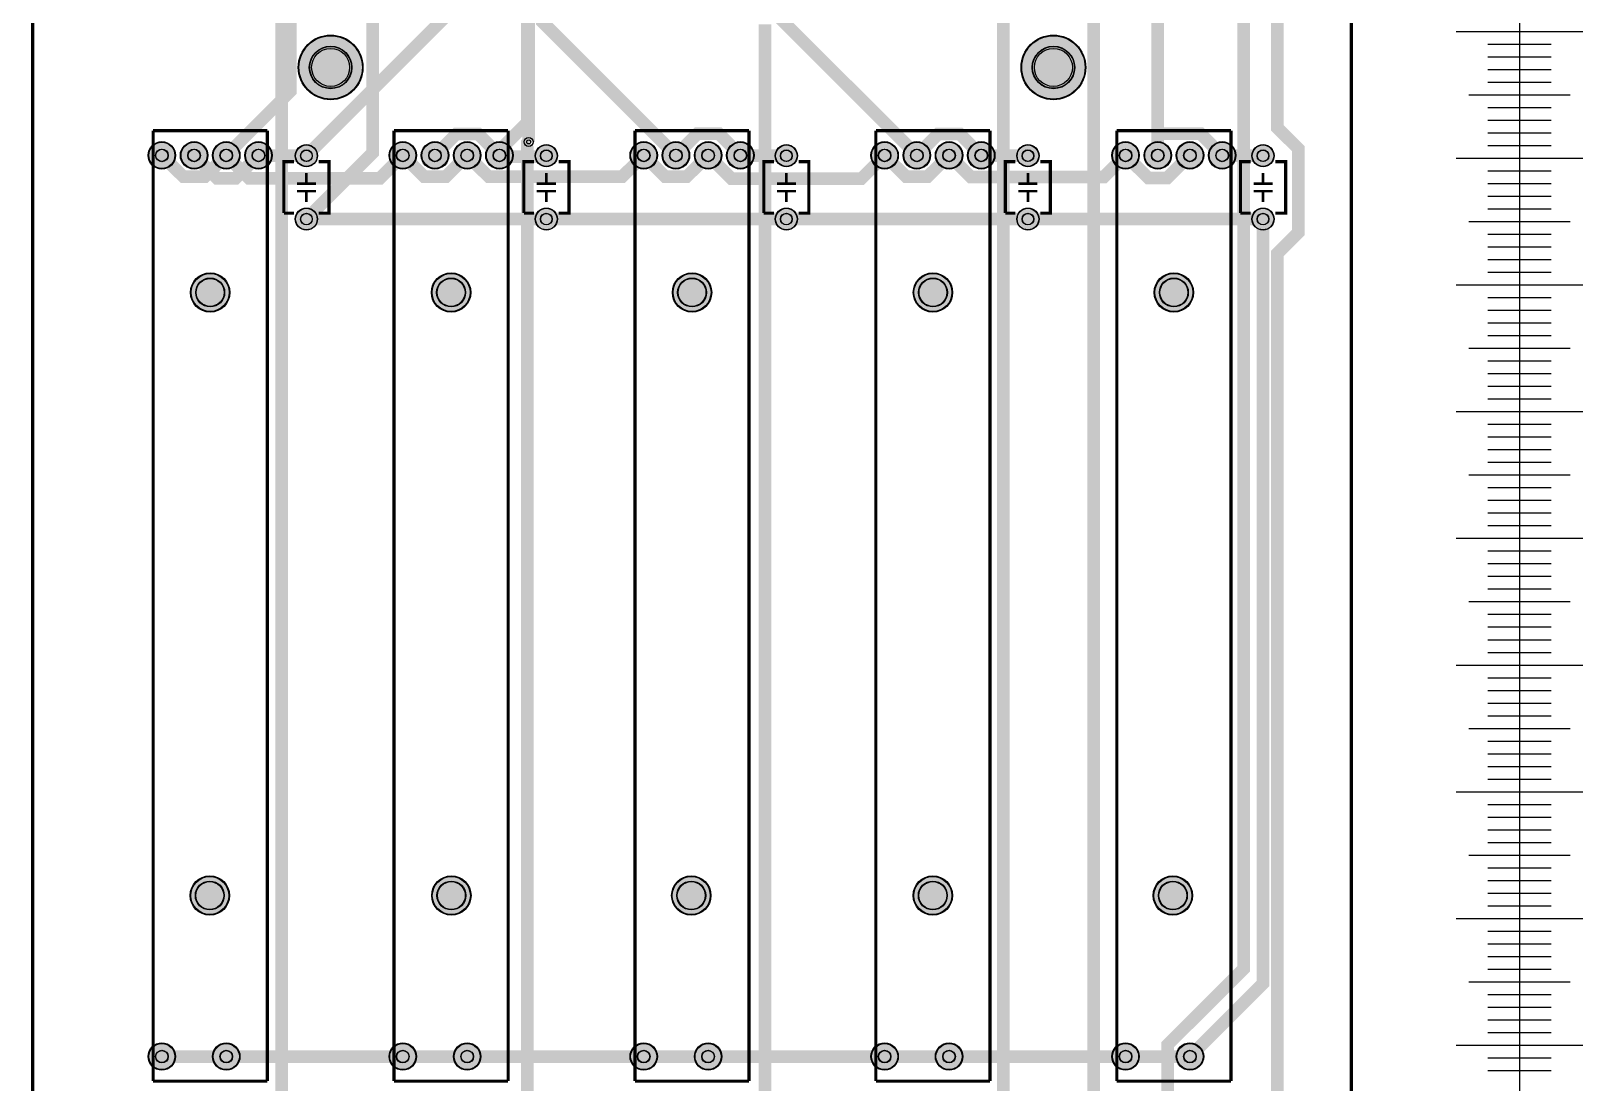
# Model space of a CAD drawing. Header units: millimetres. Extents: x 0 to 122, y -247 to 0.
# Drawn here: x -0.1 to 122.3, y -156.1 to -73.1 of the extents above; entities that cross this region are included whole.
import ezdxf

# ---------------------------------------------------------------- set-up
doc = ezdxf.new("R2010")
doc.units = ezdxf.units.MM
for name, color, linetype, true_color in [('BoardOutLine', 6, 'Continuous', 0xff00ff), ('BottomLayer', 5, 'Continuous', 0x0000ff), ('BottomSolderMaskLayer', 7, 'Continuous', 0xaa00ff), ('Hole', 7, 'Continuous', 0x222222), ('Multi-Layer', 7, 'Continuous', 0xc0c0c0), ('TopLayer', 1, 'Continuous', 0xff0000), ('TopSilkLayer', 7, 'Continuous', 0xffcc00), ('TopSolderMaskLayer', 7, 'Continuous', 0x800080)]:
    doc.layers.add(name, color=color, linetype=linetype, true_color=true_color)

msp = doc.modelspace()

# ---------------------------------------------------------------- hatches: boundary and pattern name
at = {"layer": 'BottomSolderMaskLayer'}
for points in [[(20.95, -76, 1), (26.05, -76, 1)], [(77.95, -76, 1), (83.05, -76, 1)], [(9.11, -82.94, 1), (11.27, -82.94, 1)], [(11.65, -82.94, 1), (13.81, -82.94, 1)], [(14.19, -82.94, 1), (16.35, -82.94, 1)], [(16.73, -82.94, 1), (18.89, -82.94, 1)], [(28.11, -82.94, 1), (30.27, -82.94, 1)], [(30.65, -82.94, 1), (32.81, -82.94, 1)], [(33.19, -82.94, 1), (35.35, -82.94, 1)], [(35.73, -82.94, 1), (37.89, -82.94, 1)], [(47.11, -82.94, 1), (49.27, -82.94, 1)], [(49.65, -82.94, 1), (51.81, -82.94, 1)], [(52.19, -82.94, 1), (54.35, -82.94, 1)], [(54.73, -82.94, 1), (56.89, -82.94, 1)], [(66.11, -82.94, 1), (68.27, -82.94, 1)], [(68.65, -82.94, 1), (70.81, -82.94, 1)], [(71.19, -82.94, 1), (73.35, -82.94, 1)], [(73.73, -82.94, 1), (75.89, -82.94, 1)], [(85.11, -82.94, 1), (87.27, -82.94, 1)], [(87.65, -82.94, 1), (89.81, -82.94, 1)], [(90.19, -82.94, 1), (92.35, -82.94, 1)], [(92.73, -82.94, 1), (94.89, -82.94, 1)], [(20.71, -82.97, 1), (22.47, -82.97, 1)], [(39.64, -82.97, 1), (41.39, -82.97, 1)], [(58.56, -82.97, 1), (60.31, -82.97, 1)], [(77.61, -82.97, 1), (79.36, -82.97, 1)], [(96.15, -82.97, 1), (97.9, -82.97, 1)], [(20.71, -87.97, 1), (22.47, -87.97, 1)], [(39.64, -87.97, 1), (41.39, -87.97, 1)], [(58.56, -87.97, 1), (60.31, -87.97, 1)], [(77.61, -87.97, 1), (79.36, -87.97, 1)], [(96.15, -87.97, 1), (97.9, -87.97, 1)], [(12.45, -93.76, 1), (15.55, -93.76, 1)], [(31.45, -93.76, 1), (34.55, -93.76, 1)], [(50.45, -93.76, 1), (53.55, -93.76, 1)], [(69.45, -93.76, 1), (72.55, -93.76, 1)], [(88.45, -93.76, 1), (91.55, -93.76, 1)], [(12.42, -141.35, 1), (15.52, -141.35, 1)], [(31.47, -141.35, 1), (34.57, -141.35, 1)], [(50.39, -141.35, 1), (53.49, -141.35, 1)], [(69.44, -141.35, 1), (72.54, -141.35, 1)], [(88.37, -141.35, 1), (91.47, -141.35, 1)], [(9.11, -154.06, 1), (11.27, -154.06, 1)], [(14.19, -154.06, 1), (16.35, -154.06, 1)], [(28.11, -154.06, 1), (30.27, -154.06, 1)], [(33.19, -154.06, 1), (35.35, -154.06, 1)], [(47.11, -154.06, 1), (49.27, -154.06, 1)], [(52.19, -154.06, 1), (54.35, -154.06, 1)], [(66.11, -154.06, 1), (68.27, -154.06, 1)], [(71.19, -154.06, 1), (73.35, -154.06, 1)], [(85.11, -154.06, 1), (87.27, -154.06, 1)], [(90.19, -154.06, 1), (92.35, -154.06, 1)]]:
    msp.add_hatch(color=256, dxfattribs=at).paths.add_polyline_path(points)
at = {"layer": 'Multi-Layer'}
for points in [[(20.74, -82.97, 1), (22.44, -82.97, 1)], [(39.66, -82.97, 1), (41.36, -82.97, 1)], [(58.59, -82.97, 1), (60.29, -82.97, 1)], [(77.64, -82.97, 1), (79.34, -82.97, 1)], [(96.18, -82.97, 1), (97.88, -82.97, 1)], [(20.74, -87.97, 1), (22.44, -87.97, 1)], [(39.66, -87.97, 1), (41.36, -87.97, 1)], [(58.59, -87.97, 1), (60.29, -87.97, 1)], [(77.64, -87.97, 1), (79.34, -87.97, 1)], [(96.18, -87.97, 1), (97.88, -87.97, 1)]]:
    msp.add_hatch(color=256, dxfattribs=at).paths.add_polyline_path(points)
at = {"layer": 'TopSolderMaskLayer'}
for points in [[(20.95, -76, 1), (26.05, -76, 1)], [(77.95, -76, 1), (83.05, -76, 1)], [(9.11, -82.94, 1), (11.27, -82.94, 1)], [(11.65, -82.94, 1), (13.81, -82.94, 1)], [(14.19, -82.94, 1), (16.35, -82.94, 1)], [(16.73, -82.94, 1), (18.89, -82.94, 1)], [(28.11, -82.94, 1), (30.27, -82.94, 1)], [(30.65, -82.94, 1), (32.81, -82.94, 1)], [(33.19, -82.94, 1), (35.35, -82.94, 1)], [(35.73, -82.94, 1), (37.89, -82.94, 1)], [(47.11, -82.94, 1), (49.27, -82.94, 1)], [(49.65, -82.94, 1), (51.81, -82.94, 1)], [(52.19, -82.94, 1), (54.35, -82.94, 1)], [(54.73, -82.94, 1), (56.89, -82.94, 1)], [(66.11, -82.94, 1), (68.27, -82.94, 1)], [(68.65, -82.94, 1), (70.81, -82.94, 1)], [(71.19, -82.94, 1), (73.35, -82.94, 1)], [(73.73, -82.94, 1), (75.89, -82.94, 1)], [(85.11, -82.94, 1), (87.27, -82.94, 1)], [(87.65, -82.94, 1), (89.81, -82.94, 1)], [(90.19, -82.94, 1), (92.35, -82.94, 1)], [(92.73, -82.94, 1), (94.89, -82.94, 1)], [(20.71, -82.97, 1), (22.47, -82.97, 1)], [(39.64, -82.97, 1), (41.39, -82.97, 1)], [(58.56, -82.97, 1), (60.31, -82.97, 1)], [(77.61, -82.97, 1), (79.36, -82.97, 1)], [(96.15, -82.97, 1), (97.9, -82.97, 1)], [(20.71, -87.97, 1), (22.47, -87.97, 1)], [(39.64, -87.97, 1), (41.39, -87.97, 1)], [(58.56, -87.97, 1), (60.31, -87.97, 1)], [(77.61, -87.97, 1), (79.36, -87.97, 1)], [(96.15, -87.97, 1), (97.9, -87.97, 1)], [(12.45, -93.76, 1), (15.55, -93.76, 1)], [(31.45, -93.76, 1), (34.55, -93.76, 1)], [(50.45, -93.76, 1), (53.55, -93.76, 1)], [(69.45, -93.76, 1), (72.55, -93.76, 1)], [(88.45, -93.76, 1), (91.55, -93.76, 1)], [(12.42, -141.35, 1), (15.52, -141.35, 1)], [(31.47, -141.35, 1), (34.57, -141.35, 1)], [(50.39, -141.35, 1), (53.49, -141.35, 1)], [(69.44, -141.35, 1), (72.54, -141.35, 1)], [(88.37, -141.35, 1), (91.47, -141.35, 1)], [(9.11, -154.06, 1), (11.27, -154.06, 1)], [(14.19, -154.06, 1), (16.35, -154.06, 1)], [(28.11, -154.06, 1), (30.27, -154.06, 1)], [(33.19, -154.06, 1), (35.35, -154.06, 1)], [(47.11, -154.06, 1), (49.27, -154.06, 1)], [(52.19, -154.06, 1), (54.35, -154.06, 1)], [(66.11, -154.06, 1), (68.27, -154.06, 1)], [(71.19, -154.06, 1), (73.35, -154.06, 1)], [(85.11, -154.06, 1), (87.27, -154.06, 1)], [(90.19, -154.06, 1), (92.35, -154.06, 1)]]:
    msp.add_hatch(color=256, dxfattribs=at).paths.add_polyline_path(points)

# ---------------------------------------------------------------- linework, layer by layer
for p, q in [((117.26, -3.16), (117.26, -103.16)), ((112.26, -73.16), (122.26, -73.16)), ((112.26, -73.16), (122.26, -73.16)), ((112.26, -73.16), (122.26, -73.16)), ((112.26, -73.16), (122.26, -73.16)), ((113.26, -73.16), (121.26, -73.16)), ((117.26, -73.16), (117.26, -173.16)), ((117.26, -73.16), (117.26, -173.16)), ((114.76, -74.16), (119.76, -74.16)), ((114.76, -74.16), (119.76, -74.16)), ((114.76, -74.16), (119.76, -74.16)), ((114.76, -75.16), (119.76, -75.16)), ((114.76, -75.16), (119.76, -75.16)), ((114.76, -75.16), (119.76, -75.16)), ((114.76, -76.16), (119.76, -76.16)), ((114.76, -76.16), (119.76, -76.16)), ((114.76, -76.16), (119.76, -76.16)), ((113.26, -78.16), (121.26, -78.16)), ((113.26, -78.16), (121.26, -78.16)), ((113.26, -78.16), (121.26, -78.16)), ((114.76, -77.16), (119.76, -77.16)), ((114.76, -77.16), (119.76, -77.16)), ((114.76, -77.16), (119.76, -77.16)), ((114.76, -79.16), (119.76, -79.16)), ((114.76, -79.16), (119.76, -79.16)), ((114.76, -79.16), (119.76, -79.16)), ((114.76, -80.16), (119.76, -80.16)), ((114.76, -80.16), (119.76, -80.16)), ((114.76, -80.16), (119.76, -80.16)), ((114.76, -81.16), (119.76, -81.16)), ((114.76, -81.16), (119.76, -81.16)), ((114.76, -81.16), (119.76, -81.16)), ((112.26, -83.16), (122.26, -83.16)), ((112.26, -83.16), (122.26, -83.16)), ((112.26, -83.16), (122.26, -83.16)), ((112.26, -83.16), (122.26, -83.16)), ((112.26, -83.16), (122.26, -83.16)), ((112.26, -83.16), (122.26, -83.16)), ((113.26, -83.16), (121.26, -83.16)), ((113.26, -83.16), (121.26, -83.16)), ((113.26, -83.16), (121.26, -83.16)), ((114.76, -82.16), (119.76, -82.16)), ((114.76, -82.16), (119.76, -82.16)), ((114.76, -82.16), (119.76, -82.16)), ((114.76, -84.16), (119.76, -84.16)), ((114.76, -84.16), (119.76, -84.16)), ((114.76, -84.16), (119.76, -84.16)), ((114.76, -85.16), (119.76, -85.16)), ((114.76, -85.16), (119.76, -85.16)), ((114.76, -85.16), (119.76, -85.16)), ((114.76, -86.16), (119.76, -86.16)), ((114.76, -86.16), (119.76, -86.16)), ((114.76, -86.16), (119.76, -86.16)), ((114.76, -87.16), (119.76, -87.16)), ((114.76, -87.16), (119.76, -87.16)), ((114.76, -87.16), (119.76, -87.16)), ((113.26, -88.16), (121.26, -88.16)), ((113.26, -88.16), (121.26, -88.16)), ((113.26, -88.16), (121.26, -88.16)), ((114.76, -89.16), (119.76, -89.16)), ((114.76, -89.16), (119.76, -89.16)), ((114.76, -89.16), (119.76, -89.16)), ((114.76, -90.16), (119.76, -90.16)), ((114.76, -90.16), (119.76, -90.16)), ((114.76, -90.16), (119.76, -90.16)), ((114.76, -91.16), (119.76, -91.16)), ((114.76, -91.16), (119.76, -91.16)), ((114.76, -91.16), (119.76, -91.16)), ((114.76, -92.16), (119.76, -92.16)), ((114.76, -92.16), (119.76, -92.16)), ((114.76, -92.16), (119.76, -92.16)), ((112.26, -93.16), (122.26, -93.16)), ((112.26, -93.16), (122.26, -93.16)), ((112.26, -93.16), (122.26, -93.16)), ((112.26, -93.16), (122.26, -93.16)), ((112.26, -93.16), (122.26, -93.16)), ((112.26, -93.16), (122.26, -93.16)), ((113.26, -93.16), (121.26, -93.16)), ((113.26, -93.16), (121.26, -93.16)), ((113.26, -93.16), (121.26, -93.16)), ((114.76, -94.16), (119.76, -94.16)), ((114.76, -94.16), (119.76, -94.16)), ((114.76, -94.16), (119.76, -94.16)), ((114.76, -95.16), (119.76, -95.16)), ((114.76, -95.16), (119.76, -95.16)), ((114.76, -95.16), (119.76, -95.16)), ((114.76, -96.16), (119.76, -96.16)), ((114.76, -96.16), (119.76, -96.16)), ((114.76, -96.16), (119.76, -96.16)), ((114.76, -97.16), (119.76, -97.16)), ((114.76, -97.16), (119.76, -97.16)), ((114.76, -97.16), (119.76, -97.16)), ((113.26, -98.16), (121.26, -98.16)), ((113.26, -98.16), (121.26, -98.16)), ((113.26, -98.16), (121.26, -98.16)), ((114.76, -99.16), (119.76, -99.16)), ((114.76, -99.16), (119.76, -99.16)), ((114.76, -99.16), (119.76, -99.16)), ((114.76, -100.16), (119.76, -100.16)), ((114.76, -100.16), (119.76, -100.16)), ((114.76, -100.16), (119.76, -100.16)), ((114.76, -101.16), (119.76, -101.16)), ((114.76, -101.16), (119.76, -101.16)), ((114.76, -101.16), (119.76, -101.16)), ((114.76, -102.16), (119.76, -102.16)), ((114.76, -102.16), (119.76, -102.16)), ((114.76, -102.16), (119.76, -102.16)), ((112.26, -103.16), (122.26, -103.16)), ((112.26, -103.16), (122.26, -103.16)), ((112.26, -103.16), (122.26, -103.16)), ((112.26, -103.16), (122.26, -103.16)), ((112.26, -103.16), (122.26, -103.16)), ((112.26, -103.16), (122.26, -103.16)), ((113.26, -103.16), (121.26, -103.16)), ((113.26, -103.16), (121.26, -103.16)), ((113.26, -103.16), (121.26, -103.16)), ((114.76, -104.16), (119.76, -104.16)), ((114.76, -104.16), (119.76, -104.16)), ((114.76, -105.16), (119.76, -105.16)), ((114.76, -105.16), (119.76, -105.16)), ((114.76, -106.16), (119.76, -106.16)), ((114.76, -106.16), (119.76, -106.16)), ((114.76, -107.16), (119.76, -107.16)), ((114.76, -107.16), (119.76, -107.16)), ((113.26, -108.16), (121.26, -108.16)), ((113.26, -108.16), (121.26, -108.16)), ((114.76, -109.16), (119.76, -109.16)), ((114.76, -109.16), (119.76, -109.16)), ((114.76, -110.16), (119.76, -110.16)), ((114.76, -110.16), (119.76, -110.16)), ((114.76, -111.16), (119.76, -111.16)), ((114.76, -111.16), (119.76, -111.16)), ((114.76, -112.16), (119.76, -112.16)), ((114.76, -112.16), (119.76, -112.16)), ((112.26, -113.16), (122.26, -113.16)), ((112.26, -113.16), (122.26, -113.16)), ((112.26, -113.16), (122.26, -113.16)), ((112.26, -113.16), (122.26, -113.16)), ((113.26, -113.16), (121.26, -113.16)), ((113.26, -113.16), (121.26, -113.16)), ((114.76, -114.16), (119.76, -114.16)), ((114.76, -114.16), (119.76, -114.16)), ((114.76, -115.16), (119.76, -115.16)), ((114.76, -115.16), (119.76, -115.16)), ((114.76, -116.16), (119.76, -116.16)), ((114.76, -116.16), (119.76, -116.16)), ((114.76, -117.16), (119.76, -117.16)), ((114.76, -117.16), (119.76, -117.16)), ((113.26, -118.16), (121.26, -118.16)), ((113.26, -118.16), (121.26, -118.16)), ((114.76, -119.16), (119.76, -119.16)), ((114.76, -119.16), (119.76, -119.16)), ((114.76, -120.16), (119.76, -120.16)), ((114.76, -120.16), (119.76, -120.16)), ((114.76, -121.16), (119.76, -121.16)), ((114.76, -121.16), (119.76, -121.16)), ((114.76, -122.16), (119.76, -122.16)), ((114.76, -122.16), (119.76, -122.16)), ((112.26, -123.16), (122.26, -123.16)), ((112.26, -123.16), (122.26, -123.16)), ((112.26, -123.16), (122.26, -123.16)), ((112.26, -123.16), (122.26, -123.16)), ((113.26, -123.16), (121.26, -123.16)), ((113.26, -123.16), (121.26, -123.16)), ((114.76, -124.16), (119.76, -124.16)), ((114.76, -124.16), (119.76, -124.16)), ((114.76, -125.16), (119.76, -125.16)), ((114.76, -125.16), (119.76, -125.16)), ((114.76, -126.16), (119.76, -126.16)), ((114.76, -126.16), (119.76, -126.16)), ((114.76, -127.16), (119.76, -127.16)), ((114.76, -127.16), (119.76, -127.16)), ((113.26, -128.16), (121.26, -128.16)), ((113.26, -128.16), (121.26, -128.16)), ((114.76, -129.16), (119.76, -129.16)), ((114.76, -129.16), (119.76, -129.16)), ((114.76, -130.16), (119.76, -130.16)), ((114.76, -130.16), (119.76, -130.16)), ((114.76, -131.16), (119.76, -131.16)), ((114.76, -131.16), (119.76, -131.16)), ((114.76, -132.16), (119.76, -132.16)), ((114.76, -132.16), (119.76, -132.16)), ((112.26, -133.16), (122.26, -133.16)), ((112.26, -133.16), (122.26, -133.16)), ((112.26, -133.16), (122.26, -133.16)), ((112.26, -133.16), (122.26, -133.16)), ((113.26, -133.16), (121.26, -133.16)), ((113.26, -133.16), (121.26, -133.16)), ((114.76, -134.16), (119.76, -134.16)), ((114.76, -134.16), (119.76, -134.16)), ((114.76, -135.16), (119.76, -135.16)), ((114.76, -135.16), (119.76, -135.16)), ((114.76, -136.16), (119.76, -136.16)), ((114.76, -136.16), (119.76, -136.16)), ((113.26, -138.16), (121.26, -138.16)), ((113.26, -138.16), (121.26, -138.16)), ((114.76, -137.16), (119.76, -137.16)), ((114.76, -137.16), (119.76, -137.16)), ((114.76, -139.16), (119.76, -139.16)), ((114.76, -139.16), (119.76, -139.16)), ((114.76, -140.16), (119.76, -140.16)), ((114.76, -140.16), (119.76, -140.16)), ((114.76, -141.16), (119.76, -141.16)), ((114.76, -141.16), (119.76, -141.16)), ((112.26, -143.16), (122.26, -143.16)), ((112.26, -143.16), (122.26, -143.16)), ((112.26, -143.16), (122.26, -143.16)), ((112.26, -143.16), (122.26, -143.16)), ((112.26, -143.16), (122.26, -143.16)), ((113.26, -143.16), (121.26, -143.16)), ((113.26, -143.16), (121.26, -143.16)), ((114.76, -142.16), (119.76, -142.16)), ((114.76, -142.16), (119.76, -142.16)), ((117.26, -143.16), (117.26, -243.16)), ((114.76, -144.16), (119.76, -144.16)), ((114.76, -144.16), (119.76, -144.16)), ((114.76, -144.16), (119.76, -144.16)), ((114.76, -145.16), (119.76, -145.16)), ((114.76, -145.16), (119.76, -145.16)), ((114.76, -145.16), (119.76, -145.16)), ((114.76, -146.16), (119.76, -146.16)), ((114.76, -146.16), (119.76, -146.16)), ((114.76, -146.16), (119.76, -146.16)), ((114.76, -147.16), (119.76, -147.16)), ((114.76, -147.16), (119.76, -147.16)), ((114.76, -147.16), (119.76, -147.16)), ((113.26, -148.16), (121.26, -148.16)), ((113.26, -148.16), (121.26, -148.16)), ((113.26, -148.16), (121.26, -148.16)), ((114.76, -149.16), (119.76, -149.16)), ((114.76, -149.16), (119.76, -149.16)), ((114.76, -149.16), (119.76, -149.16)), ((114.76, -150.16), (119.76, -150.16)), ((114.76, -150.16), (119.76, -150.16)), ((114.76, -150.16), (119.76, -150.16)), ((114.76, -151.16), (119.76, -151.16)), ((114.76, -151.16), (119.76, -151.16)), ((114.76, -151.16), (119.76, -151.16)), ((114.76, -152.16), (119.76, -152.16)), ((114.76, -152.16), (119.76, -152.16)), ((114.76, -152.16), (119.76, -152.16)), ((112.26, -153.16), (122.26, -153.16)), ((112.26, -153.16), (122.26, -153.16)), ((112.26, -153.16), (122.26, -153.16)), ((112.26, -153.16), (122.26, -153.16)), ((112.26, -153.16), (122.26, -153.16)), ((112.26, -153.16), (122.26, -153.16)), ((113.26, -153.16), (121.26, -153.16)), ((113.26, -153.16), (121.26, -153.16)), ((113.26, -153.16), (121.26, -153.16)), ((114.76, -154.16), (119.76, -154.16)), ((114.76, -154.16), (119.76, -154.16)), ((114.76, -154.16), (119.76, -154.16)), ((114.76, -155.16), (119.76, -155.16)), ((114.76, -155.16), (119.76, -155.16)), ((114.76, -155.16), (119.76, -155.16))]:
    msp.add_line(p, q)
for p in [(117.26, -73.16), (117.26, -74.16), (117.26, -74.16), (117.26, -74.16), (117.26, -75.16), (117.26, -75.16), (117.26, -75.16), (117.26, -76.16), (117.26, -76.16), (117.26, -76.16), (117.26, -77.16), (117.26, -77.16), (117.26, -77.16), (117.26, -78.16), (117.26, -78.16), (117.26, -78.16), (117.26, -79.16), (117.26, -79.16), (117.26, -79.16), (117.26, -80.16), (117.26, -80.16), (117.26, -80.16), (117.26, -81.16), (117.26, -81.16), (117.26, -81.16), (117.26, -82.16), (117.26, -82.16), (117.26, -82.16), (117.26, -83.16), (117.26, -83.16), (117.26, -83.16), (117.26, -84.16), (117.26, -84.16), (117.26, -84.16), (117.26, -85.16), (117.26, -85.16), (117.26, -85.16), (117.26, -86.16), (117.26, -86.16), (117.26, -86.16), (117.26, -87.16), (117.26, -87.16), (117.26, -87.16), (117.26, -88.16), (117.26, -88.16), (117.26, -88.16), (117.26, -89.16), (117.26, -89.16), (117.26, -89.16), (117.26, -90.16), (117.26, -90.16), (117.26, -90.16), (117.26, -91.16), (117.26, -91.16), (117.26, -91.16), (117.26, -92.16), (117.26, -92.16), (117.26, -92.16), (117.26, -93.16), (117.26, -93.16), (117.26, -93.16), (117.26, -94.16), (117.26, -94.16), (117.26, -94.16), (117.26, -95.16), (117.26, -95.16), (117.26, -95.16), (117.26, -96.16), (117.26, -96.16), (117.26, -96.16), (117.26, -97.16), (117.26, -97.16), (117.26, -97.16), (117.26, -98.16), (117.26, -98.16), (117.26, -98.16), (117.26, -99.16), (117.26, -99.16), (117.26, -99.16), (117.26, -100.16), (117.26, -100.16), (117.26, -100.16), (117.26, -101.16), (117.26, -101.16), (117.26, -101.16), (117.26, -102.16), (117.26, -102.16), (117.26, -102.16), (117.26, -103.16), (117.26, -103.16), (117.26, -104.16), (117.26, -104.16), (117.26, -105.16), (117.26, -105.16), (117.26, -106.16), (117.26, -106.16), (117.26, -107.16), (117.26, -107.16), (117.26, -108.16), (117.26, -108.16), (117.26, -109.16), (117.26, -109.16), (117.26, -110.16), (117.26, -110.16), (117.26, -111.16), (117.26, -111.16), (117.26, -112.16), (117.26, -112.16), (117.26, -113.16), (117.26, -113.16), (117.26, -114.16), (117.26, -114.16), (117.26, -115.16), (117.26, -115.16), (117.26, -116.16), (117.26, -116.16), (117.26, -117.16), (117.26, -117.16), (117.26, -118.16), (117.26, -118.16), (117.26, -119.16), (117.26, -119.16), (117.26, -120.16), (117.26, -120.16), (117.26, -121.16), (117.26, -121.16), (117.26, -122.16), (117.26, -122.16), (117.26, -123.16), (117.26, -123.16), (117.26, -124.16), (117.26, -124.16), (117.26, -125.16), (117.26, -125.16), (117.26, -126.16), (117.26, -126.16), (117.26, -127.16), (117.26, -127.16), (117.26, -128.16), (117.26, -128.16), (117.26, -129.16), (117.26, -129.16), (117.26, -130.16), (117.26, -130.16), (117.26, -131.16), (117.26, -131.16), (117.26, -132.16), (117.26, -132.16), (117.26, -133.16), (117.26, -133.16), (117.26, -134.16), (117.26, -134.16), (117.26, -135.16), (117.26, -135.16), (117.26, -136.16), (117.26, -136.16), (117.26, -137.16), (117.26, -137.16), (117.26, -138.16), (117.26, -138.16), (117.26, -139.16), (117.26, -139.16), (117.26, -140.16), (117.26, -140.16), (117.26, -141.16), (117.26, -141.16), (117.26, -142.16), (117.26, -142.16), (117.26, -143.16), (117.26, -143.16), (117.26, -144.16), (117.26, -144.16), (117.26, -144.16), (117.26, -145.16), (117.26, -145.16), (117.26, -145.16), (117.26, -146.16), (117.26, -146.16), (117.26, -146.16), (117.26, -147.16), (117.26, -147.16), (117.26, -147.16), (117.26, -148.16), (117.26, -148.16), (117.26, -148.16), (117.26, -149.16), (117.26, -149.16), (117.26, -149.16), (117.26, -150.16), (117.26, -150.16), (117.26, -150.16), (117.26, -151.16), (117.26, -151.16), (117.26, -151.16), (117.26, -152.16), (117.26, -152.16), (117.26, -152.16), (117.26, -153.16), (117.26, -153.16), (117.26, -153.16), (117.26, -154.16), (117.26, -154.16), (117.26, -154.16), (117.26, -155.16), (117.26, -155.16), (117.26, -155.16)]:
    msp.add_point(p)
at = {"layer": 'BoardOutLine', "const_width": 0.254}
msp.add_lwpolyline([(0, 0), (104, 0), (104, -247), (0, -247), (0, 0)], close=True, dxfattribs=at)
at = {"layer": 'BottomLayer', "const_width": 1}
for points in [[(20.32, -4.45), (20.32, -77.89), (15.27, -82.94)], [(88.73, -81.23), (88.73, -65.93), (71.63, -48.83), (70.14, -48.83), (65.29, -43.99), (65.29, -42.24), (66.35, -41.18), (68.08, -41.18), (71.63, -44.73), (71.63, -47.71), (72.75, -48.83), (74.33, -48.83), (76.63, -46.53), (76.63, -41.66), (58.63, -23.65), (44.96, -23.65)], [(21.59, -82.97), (35.77, -68.79), (35.77, -50.57), (33.37, -48.18), (33.37, -41.2)], [(35.54, -46.92), (39.12, -50.5), (39.12, -81.88)], [(31.73, -82.94), (33.42, -81.25), (35.12, -81.25), (36.81, -82.94)], [(50.73, -82.94), (52.43, -81.23), (54.11, -81.23), (55.81, -82.94)], [(69.73, -82.94), (71.42, -81.25), (73.12, -81.25), (74.81, -82.94)], [(88.73, -81.23), (92.1, -81.23), (93.81, -82.94)], [(88.73, -81.23), (88.73, -81.23), (88.73, -82.94)], [(10.19, -82.94), (11.88, -84.62), (13.58, -84.62), (15.27, -82.94)], [(15.27, -82.94), (17.09, -84.76), (27.37, -84.76), (29.19, -82.94)], [(17.81, -82.94), (17.84, -82.97), (21.59, -82.97)], [(29.19, -82.94), (30.88, -84.62), (32.58, -84.62), (34.27, -82.94)], [(34.27, -82.94), (35.96, -84.62), (46.5, -84.62), (48.19, -82.94)], [(36.81, -82.94), (36.92, -83.05), (40.44, -83.05), (40.51, -82.97)], [(53.27, -82.94), (51.58, -84.62), (49.88, -84.62), (48.19, -82.94)], [(67.19, -82.94), (65.36, -84.77), (55.1, -84.77), (53.27, -82.94)], [(59.44, -82.97), (55.84, -82.97), (55.81, -82.94)], [(67.19, -82.94), (68.88, -84.62), (70.58, -84.62), (72.27, -82.94)], [(86.19, -82.94), (84.47, -84.65), (73.99, -84.65), (72.27, -82.94)], [(78.49, -82.97), (74.84, -82.97), (74.81, -82.94)], [(91.27, -82.94), (89.47, -84.73), (87.99, -84.73), (86.19, -82.94)], [(97.03, -82.97), (93.84, -82.97), (93.81, -82.94)], [(40.51, -87.97), (40.51, -87.97), (21.59, -87.97)], [(59.44, -87.97), (59.44, -87.97), (40.51, -87.97)], [(78.49, -87.97), (78.49, -87.97), (59.44, -87.97)], [(97.03, -87.97), (97.03, -87.97), (78.49, -87.97)], [(10.19, -154.06), (10.19, -154.06), (15.27, -154.06)], [(15.27, -154.06), (15.27, -154.06), (29.19, -154.06)], [(29.19, -154.06), (29.19, -154.06), (34.27, -154.06)], [(34.27, -154.06), (34.27, -154.06), (48.19, -154.06)], [(53.27, -154.06), (53.27, -154.06), (48.19, -154.06)], [(67.19, -154.06), (67.19, -154.06), (53.27, -154.06)], [(72.27, -154.06), (72.27, -154.06), (67.19, -154.06)], [(86.19, -154.06), (86.19, -154.06), (72.27, -154.06)], [(91.27, -154.06), (91.27, -154.06), (86.19, -154.06)]]:
    msp.add_lwpolyline(points, dxfattribs=at)
at = {"layer": 'BottomSolderMaskLayer'}
for centre, radius in [((23.5, -76), 2.55), ((23.5, -76), 1.68), ((80.5, -76), 2.55), ((80.5, -76), 1.68), ((10.19, -82.94), 1.08), ((12.73, -82.94), 1.08), ((15.27, -82.94), 1.08), ((17.81, -82.94), 1.08), ((29.19, -82.94), 1.08), ((31.73, -82.94), 1.08), ((34.27, -82.94), 1.08), ((36.81, -82.94), 1.08), ((48.19, -82.94), 1.08), ((50.73, -82.94), 1.08), ((53.27, -82.94), 1.08), ((55.81, -82.94), 1.08), ((67.19, -82.94), 1.08), ((69.73, -82.94), 1.08), ((72.27, -82.94), 1.08), ((74.81, -82.94), 1.08), ((86.19, -82.94), 1.08), ((88.73, -82.94), 1.08), ((91.27, -82.94), 1.08), ((93.81, -82.94), 1.08), ((10.19, -82.94), 0.499), ((12.73, -82.94), 0.499), ((15.27, -82.94), 0.499), ((17.81, -82.94), 0.499), ((21.59, -82.97), 0.875), ((21.59, -82.97), 0.463), ((29.19, -82.94), 0.499), ((31.73, -82.94), 0.499), ((34.27, -82.94), 0.499), ((36.81, -82.94), 0.499), ((40.51, -82.97), 0.875), ((40.51, -82.97), 0.463), ((48.19, -82.94), 0.499), ((50.73, -82.94), 0.499), ((53.27, -82.94), 0.499), ((55.81, -82.94), 0.499), ((59.44, -82.97), 0.875), ((59.44, -82.97), 0.463), ((67.19, -82.94), 0.499), ((69.73, -82.94), 0.499), ((72.27, -82.94), 0.499), ((74.81, -82.94), 0.499), ((78.49, -82.97), 0.875), ((78.49, -82.97), 0.463), ((86.19, -82.94), 0.499), ((88.73, -82.94), 0.499), ((91.27, -82.94), 0.499), ((93.81, -82.94), 0.499), ((97.03, -82.97), 0.875), ((97.03, -82.97), 0.463), ((21.59, -87.97), 0.875), ((21.59, -87.97), 0.463), ((40.51, -87.97), 0.875), ((40.51, -87.97), 0.463), ((59.44, -87.97), 0.875), ((59.44, -87.97), 0.463), ((78.49, -87.97), 0.875), ((78.49, -87.97), 0.463), ((97.03, -87.97), 0.875), ((97.03, -87.97), 0.463), ((14, -93.76), 1.55), ((14, -93.76), 1.14), ((33, -93.76), 1.55), ((33, -93.76), 1.14), ((52, -93.76), 1.55), ((52, -93.76), 1.14), ((71, -93.76), 1.55), ((71, -93.76), 1.14), ((90, -93.76), 1.55), ((90, -93.76), 1.14), ((13.97, -141.35), 1.55), ((13.97, -141.35), 1.14), ((33.02, -141.35), 1.55), ((33.02, -141.35), 1.14), ((51.94, -141.35), 1.55), ((51.94, -141.35), 1.14), ((70.99, -141.35), 1.55), ((70.99, -141.35), 1.14), ((89.92, -141.35), 1.55), ((89.92, -141.35), 1.14), ((10.19, -154.06), 1.08), ((15.27, -154.06), 1.08), ((29.19, -154.06), 1.08), ((34.27, -154.06), 1.08), ((48.19, -154.06), 1.08), ((53.27, -154.06), 1.08), ((67.19, -154.06), 1.08), ((72.27, -154.06), 1.08), ((86.19, -154.06), 1.08), ((91.27, -154.06), 1.08), ((10.19, -154.06), 0.499), ((15.27, -154.06), 0.499), ((29.19, -154.06), 0.499), ((34.27, -154.06), 0.499), ((48.19, -154.06), 0.499), ((53.27, -154.06), 0.499), ((67.19, -154.06), 0.499), ((72.27, -154.06), 0.499), ((86.19, -154.06), 0.499), ((91.27, -154.06), 0.499)]:
    msp.add_circle(centre, radius, dxfattribs=at)
at = {"layer": 'Hole'}
msp.add_circle((39.12, -81.88), 0.153, dxfattribs=at)
at = {"layer": 'Multi-Layer'}
for centre, radius in [((23.5, -76), 2.5), ((23.5, -76), 1.65), ((80.5, -76), 2.5), ((80.5, -76), 1.65), ((10.19, -82.94), 1.03), ((12.73, -82.94), 1.03), ((15.27, -82.94), 1.03), ((17.81, -82.94), 1.03), ((29.19, -82.94), 1.03), ((31.73, -82.94), 1.03), ((34.27, -82.94), 1.03), ((36.81, -82.94), 1.03), ((39.12, -81.88), 0.35), ((48.19, -82.94), 1.03), ((50.73, -82.94), 1.03), ((53.27, -82.94), 1.03), ((55.81, -82.94), 1.03), ((67.19, -82.94), 1.03), ((69.73, -82.94), 1.03), ((72.27, -82.94), 1.03), ((74.81, -82.94), 1.03), ((86.19, -82.94), 1.03), ((88.73, -82.94), 1.03), ((91.27, -82.94), 1.03), ((93.81, -82.94), 1.03), ((10.19, -82.94), 0.475), ((12.73, -82.94), 0.475), ((15.27, -82.94), 0.475), ((17.81, -82.94), 0.475), ((21.59, -82.97), 0.85), ((21.59, -82.97), 0.45), ((29.19, -82.94), 0.475), ((31.73, -82.94), 0.475), ((34.27, -82.94), 0.475), ((36.81, -82.94), 0.475), ((40.51, -82.97), 0.85), ((40.51, -82.97), 0.45), ((48.19, -82.94), 0.475), ((50.73, -82.94), 0.475), ((53.27, -82.94), 0.475), ((55.81, -82.94), 0.475), ((59.44, -82.97), 0.85), ((59.44, -82.97), 0.45), ((67.19, -82.94), 0.475), ((69.73, -82.94), 0.475), ((72.27, -82.94), 0.475), ((74.81, -82.94), 0.475), ((78.49, -82.97), 0.85), ((78.49, -82.97), 0.45), ((86.19, -82.94), 0.475), ((88.73, -82.94), 0.475), ((91.27, -82.94), 0.475), ((93.81, -82.94), 0.475), ((97.03, -82.97), 0.85), ((97.03, -82.97), 0.45), ((21.59, -87.97), 0.85), ((21.59, -87.97), 0.45), ((40.51, -87.97), 0.85), ((40.51, -87.97), 0.45), ((59.44, -87.97), 0.85), ((59.44, -87.97), 0.45), ((78.49, -87.97), 0.85), ((78.49, -87.97), 0.45), ((97.03, -87.97), 0.85), ((97.03, -87.97), 0.45), ((14, -93.76), 1.5), ((14, -93.76), 1.1), ((33, -93.76), 1.5), ((33, -93.76), 1.1), ((52, -93.76), 1.5), ((52, -93.76), 1.1), ((71, -93.76), 1.5), ((71, -93.76), 1.1), ((90, -93.76), 1.5), ((90, -93.76), 1.1), ((13.97, -141.35), 1.5), ((13.97, -141.35), 1.1), ((33.02, -141.35), 1.5), ((33.02, -141.35), 1.1), ((51.94, -141.35), 1.5), ((51.94, -141.35), 1.1), ((70.99, -141.35), 1.5), ((70.99, -141.35), 1.1), ((89.92, -141.35), 1.5), ((89.92, -141.35), 1.1), ((10.19, -154.06), 1.03), ((10.19, -154.06), 0.475), ((15.27, -154.06), 1.03), ((15.27, -154.06), 0.475), ((29.19, -154.06), 1.03), ((29.19, -154.06), 0.475), ((34.27, -154.06), 1.03), ((34.27, -154.06), 0.475), ((48.19, -154.06), 1.03), ((48.19, -154.06), 0.475), ((53.27, -154.06), 1.03), ((53.27, -154.06), 0.475), ((67.19, -154.06), 1.03), ((67.19, -154.06), 0.475), ((72.27, -154.06), 1.03), ((72.27, -154.06), 0.475), ((86.19, -154.06), 1.03), ((86.19, -154.06), 0.475), ((91.27, -154.06), 1.03), ((91.27, -154.06), 0.475)]:
    msp.add_circle(centre, radius, dxfattribs=at)
at = {"layer": 'TopLayer', "const_width": 1}
for points in [[(69.73, -82.94), (69.73, -82.92), (42.42, -55.61), (42.42, -4.83)], [(74.72, -173.9), (83.68, -164.94), (83.68, -42.36), (81.92, -40.6), (81.92, -4.95)], [(37.34, -6.84), (39.02, -8.53), (39.02, -80.34), (36.81, -82.55), (36.81, -82.94)], [(50.73, -82.94), (40.19, -72.39), (40.19, -7.15), (39.88, -6.84)], [(84.46, -6.97), (85.71, -6.97), (88.91, -10.16), (88.91, -12.99), (98.17, -22.26), (98.17, -80.77), (99.82, -82.42), (99.82, -89.03), (98.17, -90.68), (98.17, -203.75), (101.24, -206.82)], [(21.59, -87.97), (26.81, -82.75), (26.81, -42.37)], [(16.54, -46.92), (19.64, -50.02), (19.64, -169.43), (15.76, -173.31), (15.76, -179.14), (16.54, -179.92)], [(73.54, -46.92), (76.54, -49.92), (76.54, -169.53), (72.76, -173.31), (72.76, -179.14), (73.54, -179.92)], [(92.54, -46.92), (95.51, -49.89), (95.51, -147.13), (89.5, -153.13), (89.5, -176.88), (92.54, -179.92)], [(54.69, -180.07), (55.34, -180.07), (57.76, -177.64), (57.76, -72.6)], [(39.12, -81.88), (39, -82), (39, -169.13), (34.72, -173.41), (34.72, -179.1), (35.54, -179.92)], [(12.73, -82.94), (14.55, -84.76), (15.99, -84.76), (17.81, -82.94)], [(97.03, -87.97), (97.03, -148.3), (91.27, -154.06)]]:
    msp.add_lwpolyline(points, dxfattribs=at)
at = {"layer": 'TopSilkLayer'}
for points, const_width in [([(104, -247), (0, -247), (0, 0)], 0.254), ([(104, -237), (104, 0), (0, 0)], 0.254), ([(104, -247), (104, 0), (0, 0)], 0.254), ([(9.5, -81), (9.5, -81), (9.5, -156)], 0.254), ([(9.5, -81), (9.5, -81), (18.5, -81)], 0.254), ([(9.5, -81), (9.5, -81), (9.5, -156)], 0.254), ([(9.5, -81), (9.5, -81), (18.5, -81)], 0.254), ([(18.5, -81), (18.5, -81), (18.5, -156)], 0.254), ([(18.5, -81), (18.5, -81), (18.5, -156)], 0.254), ([(28.5, -81), (28.5, -81), (37.5, -81)], 0.254), ([(28.5, -81), (28.5, -81), (37.5, -81)], 0.254), ([(28.5, -81), (28.5, -81), (28.5, -156)], 0.254), ([(28.5, -81), (28.5, -81), (28.5, -156)], 0.254), ([(37.5, -81), (37.5, -81), (37.5, -156)], 0.254), ([(37.5, -81), (37.5, -81), (37.5, -156)], 0.254), ([(47.5, -81), (47.5, -81), (56.5, -81)], 0.254), ([(47.5, -81), (47.5, -81), (47.5, -156)], 0.254), ([(56.5, -81), (56.5, -81), (56.5, -156)], 0.254), ([(66.5, -81), (66.5, -81), (66.5, -156)], 0.254), ([(66.5, -81), (66.5, -81), (75.5, -81)], 0.254), ([(66.5, -81), (66.5, -81), (66.5, -156)], 0.254), ([(66.5, -81), (66.5, -81), (75.5, -81)], 0.254), ([(75.5, -81), (75.5, -81), (75.5, -156)], 0.254), ([(75.5, -81), (75.5, -81), (75.5, -156)], 0.254), ([(85.5, -81), (85.5, -81), (85.5, -156)], 0.254), ([(85.5, -81), (85.5, -81), (94.5, -81)], 0.254), ([(85.5, -81), (85.5, -81), (85.5, -156)], 0.254), ([(85.5, -81), (85.5, -81), (94.5, -81)], 0.254), ([(94.5, -81), (94.5, -81), (94.5, -156)], 0.254), ([(94.5, -81), (94.5, -81), (94.5, -156)], 0.254), ([(19.81, -87.5), (19.81, -83.44), (20.62, -83.44)], 0.254), ([(21.59, -85.17), (21.59, -85.17), (21.59, -84.33)], 0.2), ([(22.56, -83.44), (23.37, -83.44), (23.37, -87.5), (22.56, -87.5)], 0.254), ([(38.74, -87.5), (38.74, -83.44), (39.54, -83.44)], 0.254), ([(40.51, -85.17), (40.51, -85.17), (40.51, -84.33)], 0.2), ([(41.49, -83.44), (42.29, -83.44), (42.29, -87.5), (41.49, -87.5)], 0.254), ([(57.66, -87.5), (57.66, -83.44), (58.46, -83.44)], 0.254), ([(59.44, -85.17), (59.44, -85.17), (59.44, -84.33)], 0.2), ([(60.41, -83.44), (61.21, -83.44), (61.21, -87.5), (60.41, -87.5)], 0.254), ([(76.71, -87.5), (76.71, -83.44), (77.51, -83.44)], 0.254), ([(78.49, -85.17), (78.49, -85.17), (78.49, -84.33)], 0.2), ([(79.46, -83.44), (80.26, -83.44), (80.26, -87.5), (79.46, -87.5)], 0.254), ([(95.25, -87.5), (95.25, -83.44), (96.05, -83.44)], 0.254), ([(97.03, -85.17), (97.03, -85.17), (97.03, -84.33)], 0.2), ([(98, -83.44), (98.81, -83.44), (98.81, -87.5), (98, -87.5)], 0.254), ([(22.34, -85.17), (22.34, -85.17), (20.84, -85.17)], 0.2), ([(20.84, -85.77), (20.84, -85.77), (22.34, -85.77)], 0.2), ([(21.59, -85.77), (21.59, -85.77), (21.59, -86.61)], 0.2), ([(41.26, -85.17), (41.26, -85.17), (39.76, -85.17)], 0.2), ([(39.76, -85.77), (39.76, -85.77), (41.26, -85.77)], 0.2), ([(40.51, -85.77), (40.51, -85.77), (40.51, -86.61)], 0.2), ([(60.19, -85.17), (60.19, -85.17), (58.69, -85.17)], 0.2), ([(58.69, -85.77), (58.69, -85.77), (60.19, -85.77)], 0.2), ([(59.44, -85.77), (59.44, -85.77), (59.44, -86.61)], 0.2), ([(79.24, -85.17), (79.24, -85.17), (77.74, -85.17)], 0.2), ([(77.74, -85.77), (77.74, -85.77), (79.24, -85.77)], 0.2), ([(78.49, -85.77), (78.49, -85.77), (78.49, -86.61)], 0.2), ([(97.78, -85.17), (97.78, -85.17), (96.28, -85.17)], 0.2), ([(96.28, -85.77), (96.28, -85.77), (97.78, -85.77)], 0.2), ([(97.03, -85.77), (97.03, -85.77), (97.03, -86.61)], 0.2), ([(20.62, -87.5), (20.62, -87.5), (19.81, -87.5)], 0.254), ([(39.54, -87.5), (39.54, -87.5), (38.74, -87.5)], 0.254), ([(58.46, -87.5), (58.46, -87.5), (57.66, -87.5)], 0.254), ([(77.51, -87.5), (77.51, -87.5), (76.71, -87.5)], 0.254), ([(96.05, -87.5), (96.05, -87.5), (95.25, -87.5)], 0.254), ([(9.5, -156), (9.5, -156), (18.5, -156)], 0.254), ([(9.5, -156), (9.5, -156), (18.5, -156)], 0.254), ([(28.5, -156), (28.5, -156), (37.5, -156)], 0.254), ([(28.5, -156), (28.5, -156), (37.5, -156)], 0.254), ([(47.5, -156), (47.5, -156), (56.5, -156)], 0.254), ([(66.5, -156), (66.5, -156), (75.5, -156)], 0.254), ([(66.5, -156), (66.5, -156), (75.5, -156)], 0.254), ([(85.5, -156), (85.5, -156), (94.5, -156)], 0.254), ([(85.5, -156), (85.5, -156), (94.5, -156)], 0.254)]:
    msp.add_lwpolyline(points, dxfattribs=dict(at, const_width=const_width))
for centre in [(23.5, -76), (80.5, -76)]:
    msp.add_circle(centre, 1.5, dxfattribs=at)
at = {"layer": 'TopSolderMaskLayer'}
for centre, radius in [((23.5, -76), 2.55), ((23.5, -76), 1.68), ((80.5, -76), 2.55), ((80.5, -76), 1.68), ((10.19, -82.94), 1.08), ((12.73, -82.94), 1.08), ((15.27, -82.94), 1.08), ((17.81, -82.94), 1.08), ((29.19, -82.94), 1.08), ((31.73, -82.94), 1.08), ((34.27, -82.94), 1.08), ((36.81, -82.94), 1.08), ((48.19, -82.94), 1.08), ((50.73, -82.94), 1.08), ((53.27, -82.94), 1.08), ((55.81, -82.94), 1.08), ((67.19, -82.94), 1.08), ((69.73, -82.94), 1.08), ((72.27, -82.94), 1.08), ((74.81, -82.94), 1.08), ((86.19, -82.94), 1.08), ((88.73, -82.94), 1.08), ((91.27, -82.94), 1.08), ((93.81, -82.94), 1.08), ((10.19, -82.94), 0.499), ((12.73, -82.94), 0.499), ((15.27, -82.94), 0.499), ((17.81, -82.94), 0.499), ((21.59, -82.97), 0.875), ((21.59, -82.97), 0.463), ((29.19, -82.94), 0.499), ((31.73, -82.94), 0.499), ((34.27, -82.94), 0.499), ((36.81, -82.94), 0.499), ((40.51, -82.97), 0.875), ((40.51, -82.97), 0.463), ((48.19, -82.94), 0.499), ((50.73, -82.94), 0.499), ((53.27, -82.94), 0.499), ((55.81, -82.94), 0.499), ((59.44, -82.97), 0.875), ((59.44, -82.97), 0.463), ((67.19, -82.94), 0.499), ((69.73, -82.94), 0.499), ((72.27, -82.94), 0.499), ((74.81, -82.94), 0.499), ((78.49, -82.97), 0.875), ((78.49, -82.97), 0.463), ((86.19, -82.94), 0.499), ((88.73, -82.94), 0.499), ((91.27, -82.94), 0.499), ((93.81, -82.94), 0.499), ((97.03, -82.97), 0.875), ((97.03, -82.97), 0.463), ((21.59, -87.97), 0.875), ((21.59, -87.97), 0.463), ((40.51, -87.97), 0.875), ((40.51, -87.97), 0.463), ((59.44, -87.97), 0.875), ((59.44, -87.97), 0.463), ((78.49, -87.97), 0.875), ((78.49, -87.97), 0.463), ((97.03, -87.97), 0.875), ((97.03, -87.97), 0.463), ((14, -93.76), 1.55), ((14, -93.76), 1.14), ((33, -93.76), 1.55), ((33, -93.76), 1.14), ((52, -93.76), 1.55), ((52, -93.76), 1.14), ((71, -93.76), 1.55), ((71, -93.76), 1.14), ((90, -93.76), 1.55), ((90, -93.76), 1.14), ((13.97, -141.35), 1.55), ((13.97, -141.35), 1.14), ((33.02, -141.35), 1.55), ((33.02, -141.35), 1.14), ((51.94, -141.35), 1.55), ((51.94, -141.35), 1.14), ((70.99, -141.35), 1.55), ((70.99, -141.35), 1.14), ((89.92, -141.35), 1.55), ((89.92, -141.35), 1.14), ((10.19, -154.06), 1.08), ((15.27, -154.06), 1.08), ((29.19, -154.06), 1.08), ((34.27, -154.06), 1.08), ((48.19, -154.06), 1.08), ((53.27, -154.06), 1.08), ((67.19, -154.06), 1.08), ((72.27, -154.06), 1.08), ((86.19, -154.06), 1.08), ((91.27, -154.06), 1.08), ((10.19, -154.06), 0.499), ((15.27, -154.06), 0.499), ((29.19, -154.06), 0.499), ((34.27, -154.06), 0.499), ((48.19, -154.06), 0.499), ((53.27, -154.06), 0.499), ((67.19, -154.06), 0.499), ((72.27, -154.06), 0.499), ((86.19, -154.06), 0.499), ((91.27, -154.06), 0.499)]:
    msp.add_circle(centre, radius, dxfattribs=at)

doc.saveas('drawing.dxf')
